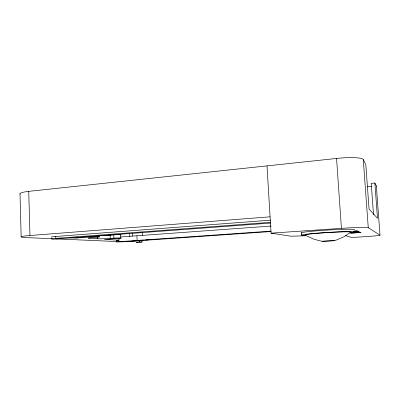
<?xml version="1.0" encoding="UTF-8"?>
<svg xmlns="http://www.w3.org/2000/svg" width="400" height="400" viewBox="0 0 400 400"><rect width="100%" height="100%" fill="white"/><g stroke="black" fill="none" stroke-linecap="round" stroke-linejoin="round"><path stroke-width="0.6" d="M334.395 240.62L322.24 241.28L333.16 240.78L336.36 240.04L343.865 236.84L350.63 232.315A23.01 0.96 -3.5 0 0 327.975 232.565A23.01 0.96 -3.5 0 0 305.35 235.06M20.145 194.135A23.405 2.98 -0.9 0 1 28.735 191.355L336.56 158.45A23.5 3.7 -5.1 0 1 363.28 159.595L365.805 164.69L369.06 209.02L377.51 218.33L374.875 183.02L371.215 183.355L373.55 214.89M367.235 186.8L371.57 186.41M354.275 231.36L357.465 230.93L354.28 230.935M52.06 238.72L25.26 237.55A23.535 1.4 -2 0 1 29.975 235.505L270.08 216.815M51.665 237.205A9.685 0.56 -2.1 0 1 55.74 236.47L270.59 220.16M270.515 223.07L53.205 239.21A9.685 0.53 -2.2 0 1 55.8 238.37L270.72 222.32M99.855 235.495A9.375 0.555 -2.4 0 0 110.105 235.115L113.78 234.845A4.995 0.29 -2.4 0 1 119.79 234.645A4.995 0.29 -2.4 0 1 120.385 234.975M70.33 237.79L75.8 238.055L91.47 236.92A5.405 0.305 -2.3 0 1 98.88 236.725L98.86 235.55M120.77 236.96L271.24 226.04M98.88 236.725A5.405 0.305 -2.3 0 1 96.945 237.22L93.1 237.505A9.64 0.525 -2.4 0 0 89.71 238.37L97.58 238.76A9.38 0.5 -2.4 0 0 110.23 238.415L113.905 238.15A4.995 0.265 -2.5 0 1 120.68 237.96L120.565 234.675M271.11 231.545L126.785 241.57A7.795 0.365 -2.6 0 1 116.345 241.885L116.285 240.355L119.025 240.16L118.955 238.32M116.345 241.885L270.925 231.115M140.59 240.37L142.98 240.2M145.965 239.995L148.95 239.785M267.015 165.885L271.065 233.165L341.425 228.345A23.71 1.11 -3.6 0 1 368.265 227.7L380 235.155L376.325 185.945L374.875 183.02M142.03 242.03L136.785 242.39A5.85 0.26 -2.7 0 1 139.46 241.915L142.03 242.03L141.955 240.22M353.45 231.89L359.26 231.725L351.705 232.415M306.64 235.745L291.115 236.215L271.065 233.165M55.8 238.88L116.88 241.545M119.025 240.16L104.385 239.45L118.645 238.405A4.995 0.265 -2.5 0 0 120.68 237.96M322.26 241.325L314.385 239.405L307.065 236.09M345.515 235.67L351.885 237.505L363.69 236.76A17.225 0.575 -3.5 0 0 380 235.155M363.28 159.595L368.265 227.7M336.56 158.45L341.425 228.345M301.46 232.775L301.605 235.02M142.59 232.21L142.725 235.32M139.395 240.45L139.46 241.915M136.935 235.785L137.13 240.44M132.245 233.16L132.37 236.085M129.69 233.395L129.815 236.46M113.78 234.845L113.905 238.15M110.105 235.115L110.23 238.415M97.52 237.1L97.58 238.76M77.485 236.78L77.525 237.955M55.74 236.47L55.8 238.37M28.735 191.355L29.975 235.505M20 193.77L21.16 236.885M136.235 240.9A5.85 0.275 -2.7 0 1 137.57 240.6M136.15 240.985A14.72 0.705 -2.6 0 1 122.06 241.58M376.325 185.945A17.115 1.925 -4.7 0 1 376.335 186.205M118.21 240.385A7.795 0.385 -2.6 0 1 116.285 240.355M301.77 233.07A26.575 1.205 -3.5 0 1 327.875 230.05A26.575 1.205 -3.5 0 1 354.015 229.865M306.16 235.465A26.585 1.105 -3.5 0 1 310.51 233.74A26.585 1.105 -3.5 0 1 345.705 231.61A26.585 1.105 -3.5 0 1 349.835 232.82M350.695 233.09L360.94 232.47L350.695 233.09"/></g></svg>
